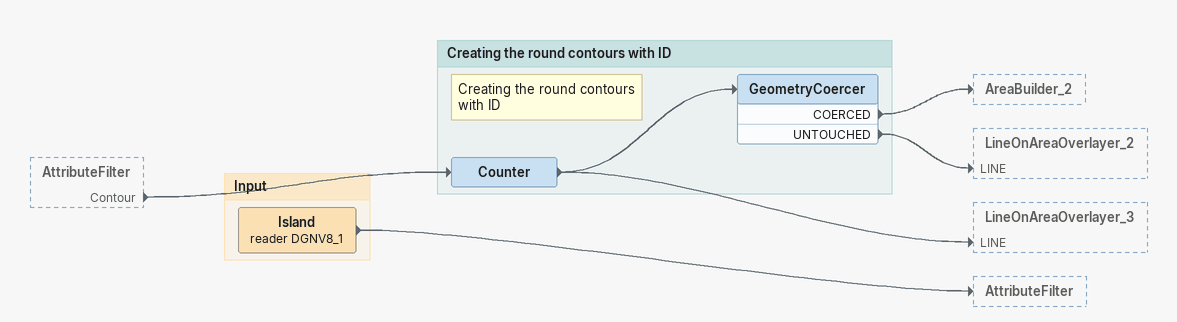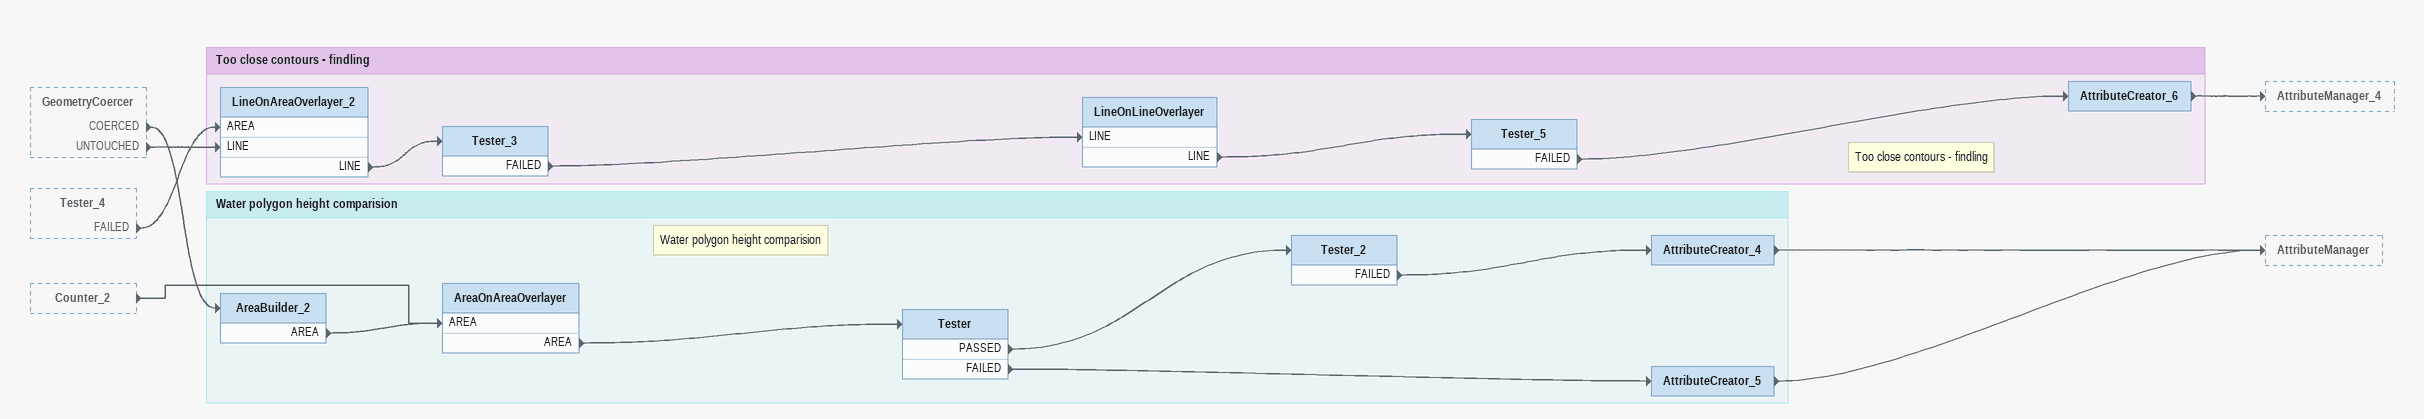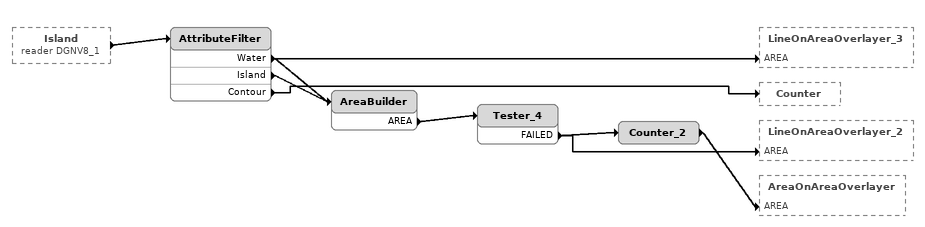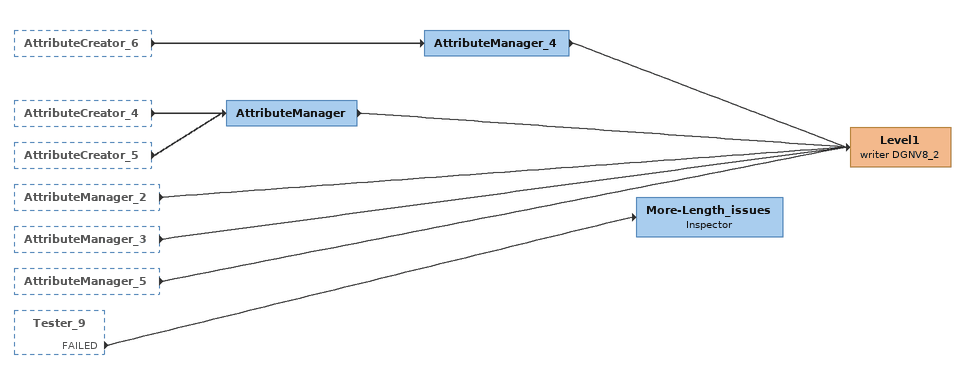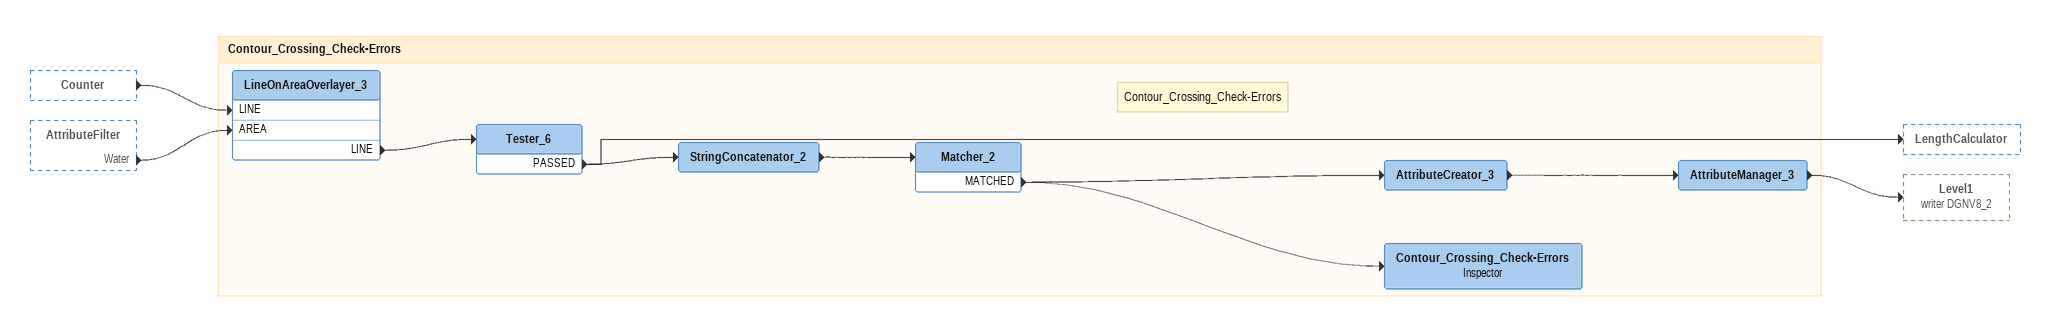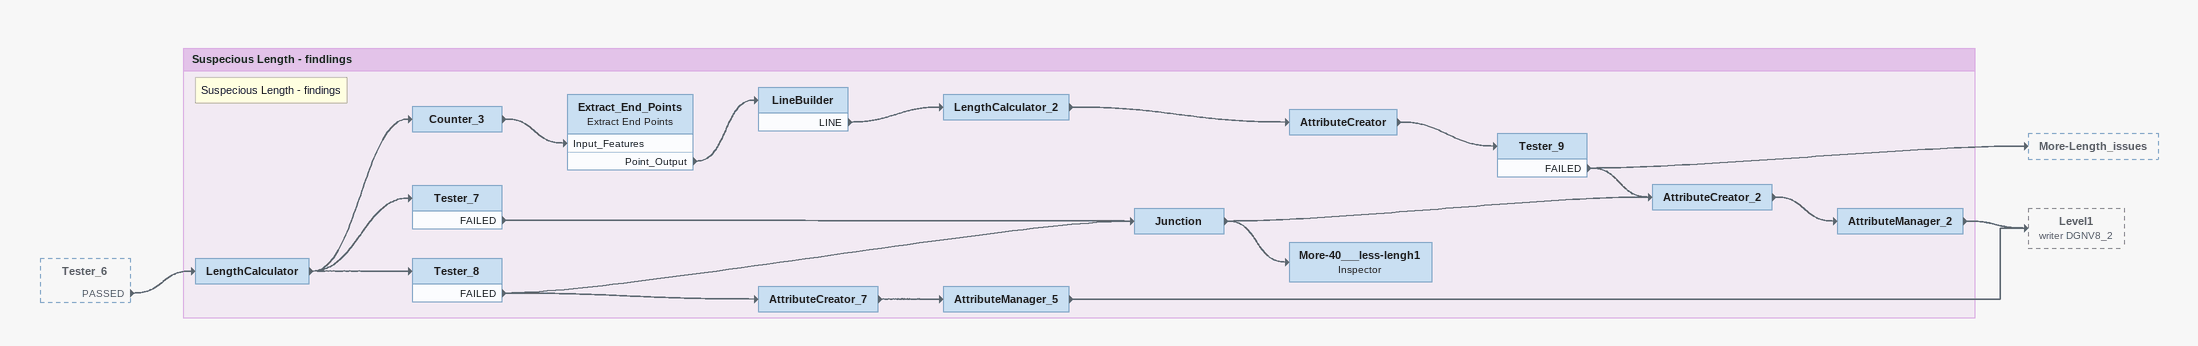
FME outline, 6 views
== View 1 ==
AttributeFilter [outside]
    Contour -> Counter

Bookmark: Input
Island (reader DGNV8_1)
    -> AttributeFilter

Bookmark: Creating the round contours with ID
Note: Creating the round contours with ID
Counter
    -> LineOnAreaOverlayer_3 [LINE]
    -> GeometryCoercer
GeometryCoercer
    COERCED -> AreaBuilder_2
    UNTOUCHED -> LineOnAreaOverlayer_2 [LINE]

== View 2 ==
GeometryCoercer [outside]
    COERCED -> AreaBuilder_2
    UNTOUCHED -> LineOnAreaOverlayer_2 [LINE]
Tester_4 [outside]
    FAILED -> LineOnAreaOverlayer_2 [AREA]
Counter_2 [outside]
    -> AreaOnAreaOverlayer [AREA]

Bookmark: Water polygon height comparision
AreaBuilder_2
    AREA -> AreaOnAreaOverlayer [AREA]
Note: Water polygon height comparision
AreaOnAreaOverlayer
    AREA -> Tester
Tester
    PASSED -> Tester_2
    FAILED -> AttributeCreator_5
Tester_2
    FAILED -> AttributeCreator_4
AttributeCreator_4
    -> AttributeManager
AttributeCreator_5
    -> AttributeManager

Bookmark: Too close contours - findling
LineOnAreaOverlayer_2
    LINE -> Tester_3
Tester_3
    FAILED -> LineOnLineOverlayer [LINE]
LineOnLineOverlayer
    LINE -> Tester_5
Tester_5
    FAILED -> AttributeCreator_6
Note: Too close contours - findling
AttributeCreator_6
    -> AttributeManager_4

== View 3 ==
Island (reader DGNV8_1) [outside]
    -> AttributeFilter
AttributeFilter
    Water -> AreaBuilder
    Water -> LineOnAreaOverlayer_3 [AREA]
    Island -> AreaBuilder
    Contour -> Counter
AreaBuilder
    AREA -> Tester_4
Tester_4
    FAILED -> LineOnAreaOverlayer_2 [AREA]
    FAILED -> Counter_2
Counter_2
    -> AreaOnAreaOverlayer [AREA]

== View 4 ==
AttributeCreator_6 [outside]
    -> AttributeManager_4
AttributeCreator_4 [outside]
    -> AttributeManager
AttributeCreator_5 [outside]
    -> AttributeManager
AttributeManager_2 [outside]
    -> Level1 (writer DGNV8_2)
AttributeManager_3 [outside]
    -> Level1 (writer DGNV8_2)
AttributeManager_5 [outside]
    -> Level1 (writer DGNV8_2)
Tester_9 [outside]
    FAILED -> More-Length_issues
More-Length_issues: Inspector
AttributeManager_4
    -> Level1 (writer DGNV8_2)
AttributeManager
    -> Level1 (writer DGNV8_2)
Level1 (writer DGNV8_2)

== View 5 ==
Counter [outside]
    -> LineOnAreaOverlayer_3 [LINE]
AttributeFilter [outside]
    Water -> LineOnAreaOverlayer_3 [AREA]

Bookmark: Contour_Crossing_Check-Errors
LineOnAreaOverlayer_3
    LINE -> Tester_6
Tester_6
    PASSED -> StringConcatenator_2
    PASSED -> LengthCalculator
StringConcatenator_2
    -> Matcher_2
Note: Contour_Crossing_Check-Errors
Matcher_2
    MATCHED -> Contour_Crossing_Check-Errors
    MATCHED -> AttributeCreator_3
AttributeCreator_3
    -> AttributeManager_3
AttributeManager_3
    -> Level1 (writer DGNV8_2)
Contour_Crossing_Check-Errors: Inspector

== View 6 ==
Tester_6 [outside]
    PASSED -> LengthCalculator

Bookmark: Suspecious Length - findlings
Note: Suspecious Length - findings
LengthCalculator
    -> Tester_7
    -> Tester_8
    -> Counter_3
Counter_3
    -> Extract_End_Points [Input_Features]
Extract_End_Points: Extract End Points
    Point_Output -> LineBuilder
LineBuilder
    LINE -> LengthCalculator_2
LengthCalculator_2
    -> AttributeCreator
AttributeCreator
    -> Tester_9
Tester_9
    FAILED -> More-Length_issues
    FAILED -> AttributeCreator_2
Tester_7
    FAILED -> Junction
Tester_8
    FAILED -> Junction
    FAILED -> AttributeCreator_7
Junction
    -> More-40___less-lengh1
    -> AttributeCreator_2
AttributeCreator_2
    -> AttributeManager_2
AttributeManager_2
    -> Level1 (writer DGNV8_2)
More-40___less-lengh1: Inspector
AttributeCreator_7
    -> AttributeManager_5
AttributeManager_5
    -> Level1 (writer DGNV8_2)
